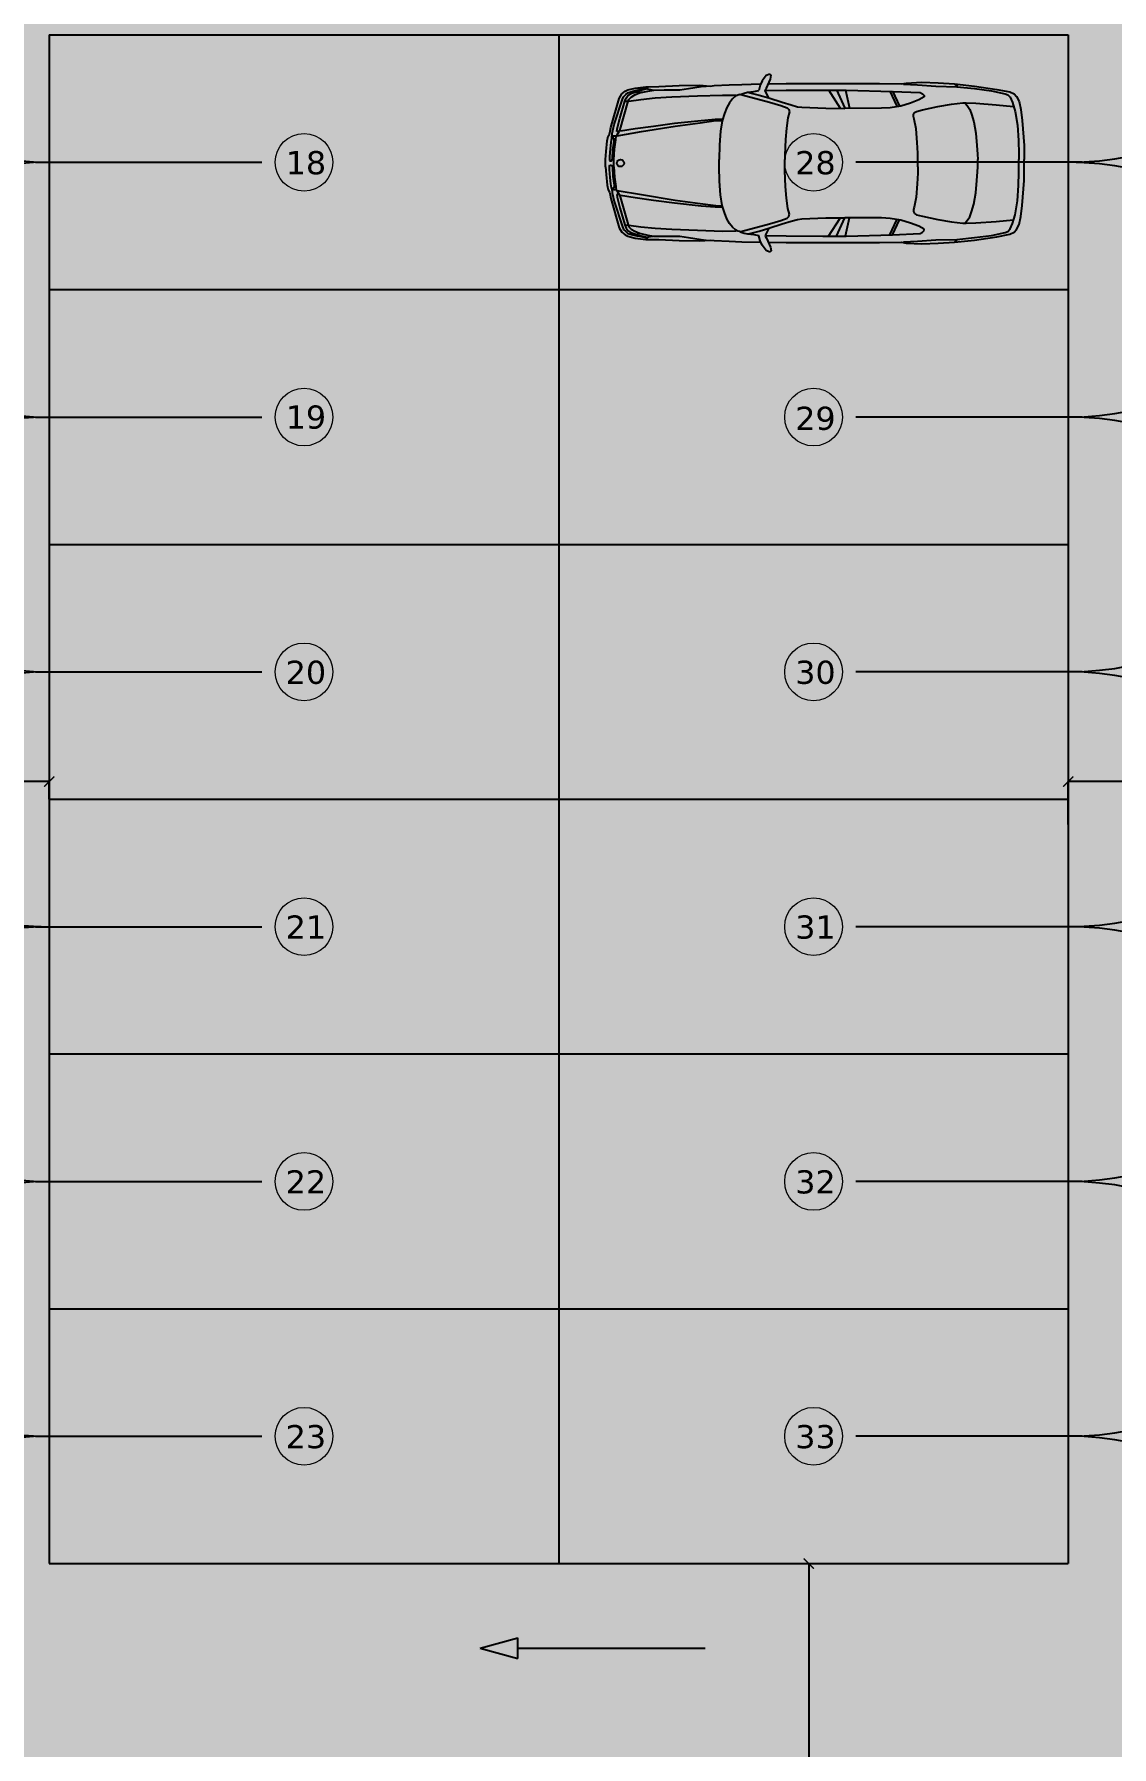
# Model space of a CAD drawing. Header units: inches. Extents: x -309 to 190, y -1585 to -1350.
# Drawn here: x -257.68 to -247.11, y -1414.51 to -1397.71 of the extents above; entities that cross this region are included whole.
import ezdxf
from ezdxf.lldxf.tags import DXFTag

# ---------------------------------------------------------------- set-up
doc = ezdxf.new("R2010")
doc.units = ezdxf.units.IN
doc.header["$MEASUREMENT"] = 0
doc.header["$PDMODE"] = 3
doc.layers.get('0').update_dxf_attribs({"color": 9, "linetype": 'CONTINUOUS'})
doc.layers.get('DEFPOINTS').update_dxf_attribs({"color": 9, "linetype": 'CONTINUOUS'})
for name, color, linetype in [('02', 9, 'CONTINUOUS'), ('CO-SEÑALIZACION', 9, 'CONTINUOUS'), ('HACHS', 9, 'CONTINUOUS'), ('PROY', 9, 'HIDDEN2')]:
    doc.layers.add(name, color=color, linetype=linetype)
doc.layers.add('color +', color=9, linetype='CONTINUOUS', lineweight=18)
doc.layers.add('cotas', color=9, linetype='CONTINUOUS', lineweight=15)
doc.styles.add('COTAS', font='arial.ttf')
doc.styles.add('Helvetica (bold)', font='arial.ttf')
tags = doc.linetypes.add('HIDDEN2', pattern=[0.1875, 0.125, -0.0625]).pattern_tags.tags
tags[6:7] = [DXFTag(74, 4), DXFTag(75, 0), DXFTag(340, '0'), DXFTag(46, 1.0), DXFTag(50, 0.0), DXFTag(44, 0.0), DXFTag(45, 0.0)]
tags[4:5] = [DXFTag(74, 4), DXFTag(75, 0), DXFTag(340, '0'), DXFTag(46, 1.0), DXFTag(50, 0.0), DXFTag(44, 0.0), DXFTag(45, 0.0)]
doc.dimstyles.new('ploteo 100', dxfattribs={"dimscale": 0, "dimtxt": 0.22, "dimasz": 0.1, "dimexe": 0, "dimexo": 0, "dimgap": 0.05, "dimtad": 1, "dimzin": 0, "dimdsep": 46, "dimtxsty": 'COTAS', "dimblk1": 'ARCHTICK', "dimblk2": 'ARCHTICK', "dimsah": 1, "dimcen": 0.7, "dimclrd": 256, "dimclre": 256, "dimclrt": 256, "dimaunit": 1, "dimadec": 3, "dimazin": 0, "dimtfac": 1, "dimtmove": 2, "dimatfit": 3, "dimldrblk": 'ARCHTICK', "dimfxl": 1, "dimtolj": 1, "dimtzin": 0, "dimarcsym": 0})

# ---------------------------------------------------------------- blocks, each defined once
blk = doc.blocks.new('Auto20_Pl')
at = {"color": 0, "linetype": 'ByBlock'}
for p, q in [((-1.748, 0.925), (-1.731, 0.938)), ((-1.739, 0.886), (-1.748, 0.925)), ((-1.731, 0.938), (-1.694, 0.923)), ((-1.694, 0.923), (-1.652, 0.867)), ((-4.305, 0.729), (-4.331, 0.701)), ((-4.259, 0.749), (-4.305, 0.729)), ((-4.125, 0.776), (-4.259, 0.749)), ((-4.211, 0.731), (-4.238, 0.72)), ((-4.066, 0.762), (-4.211, 0.731)), ((-3.89, 0.812), (-4.125, 0.776)), ((-3.888, 0.786), (-4.066, 0.762)), ((-3.677, 0.834), (-3.89, 0.812)), ((-3.701, 0.805), (-3.888, 0.786)), ((-3.677, 0.832), (-3.71, 0.807)), ((-3.482, 0.81), (-3.701, 0.805)), ((-3.504, 0.845), (-3.677, 0.834)), ((-3.334, 0.853), (-3.504, 0.845)), ((-3.288, 0.823), (-3.482, 0.81)), ((-3.341, 0.73), (-3.358, 0.712)), ((-3.315, 0.743), (-3.341, 0.73)), ((-3.167, 0.844), (-3.334, 0.853)), ((-3.023, 0.755), (-3.315, 0.743)), ((-3.14, 0.831), (-3.288, 0.823)), ((-3.121, 0.834), (-3.167, 0.844)), ((-2.888, 0.838), (-3.121, 0.834)), ((-3.026, 0.756), (-3.098, 0.599)), ((-2.997, 0.756), (-3.069, 0.599)), ((-2.535, 0.77), (-3.023, 0.755)), ((-2.535, 0.839), (-2.888, 0.838)), ((-2.531, 0.767), (-2.573, 0.579)), ((-2.198, 0.839), (-2.535, 0.839)), ((-2.292, 0.77), (-2.535, 0.77)), ((-2.435, 0.771), (-2.522, 0.579)), ((-2.352, 0.771), (-2.474, 0.581)), ((-1.904, 0.768), (-2.292, 0.77)), ((-1.906, 0.839), (-2.198, 0.839)), ((-1.724, 0.835), (-1.906, 0.839)), ((-1.69, 0.764), (-1.904, 0.768)), ((-1.699, 0.79), (-1.739, 0.886)), ((-1.426, 0.723), (-1.729, 0.642)), ((-1.721, 0.688), (-1.684, 0.762)), ((-1.686, 0.775), (-1.699, 0.79)), ((-1.684, 0.762), (-1.686, 0.775)), ((-1.652, 0.867), (-1.63, 0.82)), ((-1.439, 0.83), (-1.635, 0.835)), ((-1.63, 0.82), (-1.617, 0.766)), ((-1.508, 0.746), (-1.621, 0.718)), ((-1.563, 0.754), (-1.618, 0.763)), ((-1.498, 0.746), (-1.563, 0.754)), ((-1.462, 0.739), (-1.498, 0.746)), ((-1.429, 0.727), (-1.462, 0.739)), ((-1.305, 0.823), (-1.439, 0.83)), ((-1.418, 0.723), (-1.429, 0.727)), ((-1.418, 0.723), (-1.395, 0.717)), ((-1.147, 0.817), (-1.305, 0.823)), ((-1.104, 0.811), (-1.147, 0.817)), ((-0.991, 0.821), (-1.104, 0.811)), ((-1.01, 0.806), (-1.063, 0.813)), ((-0.876, 0.785), (-1.01, 0.806)), ((-0.776, 0.817), (-0.991, 0.821)), ((-0.784, 0.772), (-0.876, 0.785)), ((-0.619, 0.771), (-0.784, 0.772)), ((-0.563, 0.807), (-0.776, 0.817)), ((-0.509, 0.769), (-0.619, 0.771)), ((-0.427, 0.805), (-0.563, 0.807)), ((-0.448, 0.759), (-0.509, 0.769)), ((-0.474, 0.774), (-0.503, 0.769)), ((-0.444, 0.781), (-0.474, 0.774)), ((-0.358, 0.74), (-0.448, 0.759)), ((-0.447, 0.805), (-0.442, 0.79)), ((-0.442, 0.79), (-0.444, 0.781)), ((-0.442, 0.793), (-0.347, 0.772)), ((-0.442, 0.783), (-0.385, 0.77)), ((-0.313, 0.79), (-0.427, 0.805)), ((-0.416, 0.777), (-0.413, 0.786)), ((-0.278, 0.736), (-0.385, 0.77)), ((-0.383, 0.771), (-0.38, 0.779)), ((-0.312, 0.719), (-0.358, 0.74)), ((-0.357, 0.762), (-0.354, 0.77)), ((-0.289, 0.758), (-0.347, 0.772)), ((-0.342, 0.733), (-0.339, 0.754)), ((-0.238, 0.772), (-0.313, 0.79)), ((-0.238, 0.742), (-0.289, 0.758)), ((-0.241, 0.715), (-0.278, 0.736)), ((-0.209, 0.758), (-0.238, 0.772)), ((-0.214, 0.723), (-0.238, 0.742)), ((-0.192, 0.699), (-0.214, 0.723)), ((-0.172, 0.73), (-0.209, 0.758)), ((-0.146, 0.682), (-0.172, 0.73)), ((-4.377, 0.564), (-4.392, 0.447)), ((-4.359, 0.649), (-4.377, 0.564)), ((-4.331, 0.701), (-4.359, 0.649)), ((-4.316, 0.546), (-4.34, 0.399)), ((-4.29, 0.638), (-4.316, 0.546)), ((-4.118, 0.615), (-4.298, 0.597)), ((-4.264, 0.694), (-4.29, 0.638)), ((-4.238, 0.72), (-4.264, 0.694)), ((-3.901, 0.631), (-4.118, 0.615)), ((-3.801, 0.634), (-3.901, 0.631)), ((-3.838, 0.566), (-3.858, 0.514)), ((-3.811, 0.607), (-3.838, 0.566)), ((-3.79, 0.631), (-3.811, 0.607)), ((-3.764, 0.634), (-3.801, 0.634)), ((-3.645, 0.62), (-3.764, 0.634)), ((-3.501, 0.596), (-3.645, 0.62)), ((-3.342, 0.56), (-3.501, 0.596)), ((-3.358, 0.712), (-3.359, 0.698)), ((-3.359, 0.698), (-3.302, 0.666)), ((-3.277, 0.546), (-3.342, 0.56)), ((-3.302, 0.666), (-3.213, 0.632)), ((-3.256, 0.533), (-3.277, 0.546)), ((-3.213, 0.632), (-3.111, 0.601)), ((-3.111, 0.601), (-3.001, 0.583)), ((-3.001, 0.583), (-2.91, 0.577)), ((-2.91, 0.577), (-2.524, 0.577)), ((-2.324, 0.579), (-2.524, 0.577)), ((-2.069, 0.589), (-2.324, 0.579)), ((-2.025, 0.595), (-2.069, 0.589)), ((-1.959, 0.613), (-2.025, 0.595)), ((-1.861, 0.642), (-1.959, 0.613)), ((-1.934, 0.564), (-1.938, 0.539)), ((-1.915, 0.582), (-1.934, 0.564)), ((-1.85, 0.607), (-1.915, 0.582)), ((-1.721, 0.688), (-1.861, 0.642)), ((-1.729, 0.642), (-1.85, 0.607)), ((-1.621, 0.718), (-1.721, 0.688)), ((-1.395, 0.717), (-1.371, 0.704)), ((-1.233, 0.717), (-1.378, 0.715)), ((-1.371, 0.704), (-1.341, 0.676)), ((-1.341, 0.676), (-1.307, 0.636)), ((-1.307, 0.636), (-1.28, 0.587)), ((-1.28, 0.587), (-1.254, 0.523)), ((-0.972, 0.708), (-1.233, 0.717)), ((-0.702, 0.698), (-0.972, 0.708)), ((-0.524, 0.687), (-0.702, 0.698)), ((-0.375, 0.672), (-0.524, 0.687)), ((-0.248, 0.654), (-0.375, 0.672)), ((-0.271, 0.696), (-0.312, 0.719)), ((-0.247, 0.672), (-0.271, 0.696)), ((-0.206, 0.651), (-0.248, 0.654)), ((-0.239, 0.652), (-0.247, 0.672)), ((-0.22, 0.685), (-0.241, 0.715)), ((-0.157, 0.355), (-0.239, 0.652)), ((-0.206, 0.652), (-0.22, 0.685)), ((-0.153, 0.472), (-0.206, 0.651)), ((-0.179, 0.673), (-0.192, 0.699)), ((-0.094, 0.405), (-0.179, 0.673)), ((-0.058, 0.374), (-0.146, 0.682)), ((-4.392, 0.447), (-4.411, 0.186)), ((-4.34, 0.399), (-4.353, 0.238)), ((-3.882, 0.434), (-3.901, 0.315)), ((-3.858, 0.514), (-3.882, 0.434)), ((-3.273, 0.36), (-3.253, 0.464)), ((-3.245, 0.512), (-3.256, 0.533)), ((-3.253, 0.464), (-3.245, 0.49)), ((-3.245, 0.49), (-3.245, 0.512)), ((-1.938, 0.539), (-1.923, 0.478)), ((-1.923, 0.478), (-1.908, 0.369)), ((-1.908, 0.369), (-1.896, 0.249)), ((-1.254, 0.523), (-1.231, 0.446)), ((-1.156, 0.461), (-1.231, 0.465)), ((-1.164, 0.448), (-1.231, 0.451)), ((-1.231, 0.446), (-1.213, 0.336)), ((-0.999, 0.425), (-1.164, 0.448)), ((-1.01, 0.451), (-1.156, 0.461)), ((-0.729, 0.421), (-1.01, 0.451)), ((-0.737, 0.391), (-0.999, 0.425)), ((-0.381, 0.333), (-0.737, 0.391)), ((-0.507, 0.391), (-0.729, 0.421)), ((-0.313, 0.363), (-0.507, 0.391)), ((-0.159, 0.34), (-0.313, 0.363)), ((-0.123, 0.361), (-0.153, 0.472)), ((-0.122, 0.333), (-0.123, 0.361)), ((-0.073, 0.314), (-0.094, 0.405)), ((-0.052, 0.336), (-0.058, 0.374)), ((-4.411, 0.186), (-4.411, 0.039)), ((-4.353, 0.238), (-4.355, 0.099)), ((-3.913, 0.185), (-3.92, 0.094)), ((-3.901, 0.315), (-3.913, 0.185)), ((-3.29, 0.107), (-3.286, 0.218)), ((-3.286, 0.218), (-3.273, 0.36)), ((-1.896, 0.249), (-1.889, 0.084)), ((-1.213, 0.336), (-1.202, 0.193)), ((-1.202, 0.193), (-1.198, 0.039)), ((-0.123, 0.289), (-0.381, 0.333)), ((-0.146, 0.333), (-0.157, 0.355)), ((-0.123, 0.298), (-0.146, 0.333)), ((-0.145, 0.332), (-0.122, 0.333)), ((-0.115, 0.288), (-0.123, 0.298)), ((-0.109, 0.246), (-0.115, 0.288)), ((-0.111, 0.283), (-0.072, 0.283)), ((-0.095, 0.149), (-0.109, 0.246)), ((-0.092, 0.233), (-0.088, 0.261)), ((-0.08, 0.141), (-0.092, 0.233)), ((-0.088, 0.261), (-0.081, 0.27)), ((-0.081, 0.27), (-0.069, 0.269)), ((-0.07, 0.271), (-0.073, 0.314)), ((-0.069, 0.269), (-0.064, 0.262)), ((-0.064, 0.262), (-0.058, 0.218)), ((-0.058, 0.218), (-0.049, 0.151)), ((-0.042, 0.307), (-0.052, 0.336)), ((-0.029, 0.284), (-0.042, 0.307)), ((-0.019, 0.234), (-0.029, 0.284)), ((-0.008, 0.122), (-0.019, 0.234)), ((-4.411, 0.039), (-4.411, -0.037)), ((-4.355, 0.099), (-4.355, 0.039)), ((-4.355, 0.039), (-4.355, -0.037)), ((-3.92, 0.094), (-3.923, 0.039)), ((-3.923, 0.039), (-3.923, -0.037)), ((-3.29, 0.039), (-3.29, 0.107)), ((-3.29, 0.039), (-3.29, -0.037)), ((-1.889, 0.084), (-1.889, 0.039)), ((-1.889, 0.039), (-1.889, -0.037)), ((-1.198, 0.039), (-1.198, -0.037)), ((-0.089, 0.039), (-0.095, 0.149)), ((-0.089, 0.039), (-0.089, -0.037)), ((-0.074, 0.044), (-0.08, 0.141)), ((-0.068, 0.029), (-0.074, 0.044)), ((-0.064, 0.024), (-0.068, 0.029)), ((-0.048, 0.024), (-0.064, 0.024)), ((-0.049, 0.151), (-0.045, 0.07)), ((-0.045, 0.029), (-0.048, 0.024)), ((-0.045, 0.07), (-0.045, 0.029)), ((-0.002, 0.039), (-0.008, 0.122)), ((-0.002, 0.039), (-0.002, -0.037)), ((-4.411, -0.185), (-4.411, -0.037)), ((-4.355, -0.098), (-4.355, -0.037)), ((-4.353, -0.237), (-4.355, -0.098)), ((-3.92, -0.092), (-3.923, -0.037)), ((-3.913, -0.183), (-3.92, -0.092)), ((-3.29, -0.037), (-3.29, -0.105)), ((-3.29, -0.105), (-3.286, -0.216)), ((-1.896, -0.248), (-1.889, -0.083)), ((-1.889, -0.083), (-1.889, -0.037)), ((-1.202, -0.191), (-1.198, -0.037)), ((-0.095, -0.147), (-0.109, -0.245)), ((-0.089, -0.037), (-0.095, -0.147)), ((-0.08, -0.139), (-0.092, -0.231)), ((-0.074, -0.043), (-0.08, -0.139)), ((-0.068, -0.028), (-0.074, -0.043)), ((-0.064, -0.023), (-0.068, -0.028)), ((-0.048, -0.023), (-0.064, -0.023)), ((-0.058, -0.217), (-0.049, -0.15)), ((-0.049, -0.15), (-0.045, -0.068)), ((-0.045, -0.028), (-0.048, -0.023)), ((-0.045, -0.068), (-0.045, -0.028)), ((-0.008, -0.121), (-0.019, -0.232)), ((-0.002, -0.037), (-0.008, -0.121)), ((-4.392, -0.446), (-4.411, -0.185)), ((-4.34, -0.398), (-4.353, -0.237)), ((-3.901, -0.314), (-3.913, -0.183)), ((-3.882, -0.433), (-3.901, -0.314)), ((-3.286, -0.216), (-3.273, -0.359)), ((-3.273, -0.359), (-3.253, -0.463)), ((-1.908, -0.368), (-1.896, -0.248)), ((-1.231, -0.445), (-1.213, -0.334)), ((-1.213, -0.334), (-1.202, -0.191)), ((-0.381, -0.332), (-0.737, -0.389)), ((-0.123, -0.287), (-0.381, -0.332)), ((-0.159, -0.338), (-0.313, -0.362)), ((-0.157, -0.354), (-0.239, -0.651)), ((-0.146, -0.332), (-0.157, -0.354)), ((-0.123, -0.36), (-0.153, -0.47)), ((-0.123, -0.297), (-0.146, -0.332)), ((-0.145, -0.331), (-0.122, -0.332)), ((-0.115, -0.287), (-0.123, -0.297)), ((-0.122, -0.332), (-0.123, -0.36)), ((-0.109, -0.245), (-0.115, -0.287)), ((-0.111, -0.282), (-0.072, -0.282)), ((-0.073, -0.312), (-0.094, -0.404)), ((-0.092, -0.231), (-0.088, -0.26)), ((-0.088, -0.26), (-0.081, -0.268)), ((-0.081, -0.268), (-0.069, -0.267)), ((-0.07, -0.269), (-0.073, -0.312)), ((-0.069, -0.267), (-0.064, -0.26)), ((-0.064, -0.26), (-0.058, -0.217)), ((-0.052, -0.335), (-0.058, -0.373)), ((-0.042, -0.305), (-0.052, -0.335)), ((-0.029, -0.282), (-0.042, -0.305)), ((-0.019, -0.232), (-0.029, -0.282)), ((-4.377, -0.563), (-4.392, -0.446)), ((-4.316, -0.544), (-4.34, -0.398)), ((-3.858, -0.513), (-3.882, -0.433)), ((-3.838, -0.564), (-3.858, -0.513)), ((-3.256, -0.531), (-3.277, -0.544)), ((-3.245, -0.511), (-3.256, -0.531)), ((-3.253, -0.463), (-3.245, -0.489)), ((-3.245, -0.489), (-3.245, -0.511)), ((-1.938, -0.538), (-1.923, -0.476)), ((-1.934, -0.562), (-1.938, -0.538)), ((-1.923, -0.476), (-1.908, -0.368)), ((-1.28, -0.586), (-1.254, -0.522)), ((-1.254, -0.522), (-1.231, -0.445)), ((-1.164, -0.447), (-1.231, -0.449)), ((-1.156, -0.46), (-1.231, -0.464)), ((-0.999, -0.424), (-1.164, -0.447)), ((-1.01, -0.449), (-1.156, -0.46)), ((-0.729, -0.419), (-1.01, -0.449)), ((-0.737, -0.389), (-0.999, -0.424)), ((-0.507, -0.389), (-0.729, -0.419)), ((-0.313, -0.362), (-0.507, -0.389)), ((-0.153, -0.47), (-0.206, -0.65)), ((-0.094, -0.404), (-0.179, -0.671)), ((-0.058, -0.373), (-0.146, -0.681)), ((-4.359, -0.648), (-4.377, -0.563)), ((-4.331, -0.7), (-4.359, -0.648)), ((-4.305, -0.727), (-4.331, -0.7)), ((-4.29, -0.637), (-4.316, -0.544)), ((-4.118, -0.614), (-4.298, -0.596)), ((-4.264, -0.692), (-4.29, -0.637)), ((-4.238, -0.718), (-4.264, -0.692)), ((-4.211, -0.729), (-4.238, -0.718)), ((-3.901, -0.629), (-4.118, -0.614)), ((-3.801, -0.633), (-3.901, -0.629)), ((-3.811, -0.605), (-3.838, -0.564)), ((-3.79, -0.629), (-3.811, -0.605)), ((-3.764, -0.633), (-3.801, -0.633)), ((-3.645, -0.618), (-3.764, -0.633)), ((-3.501, -0.594), (-3.645, -0.618)), ((-3.342, -0.559), (-3.501, -0.594)), ((-3.359, -0.696), (-3.302, -0.665)), ((-3.358, -0.711), (-3.359, -0.696)), ((-3.341, -0.729), (-3.358, -0.711)), ((-3.277, -0.544), (-3.342, -0.559)), ((-3.302, -0.665), (-3.213, -0.631)), ((-3.213, -0.631), (-3.111, -0.6)), ((-3.111, -0.6), (-3.001, -0.581)), ((-3.026, -0.755), (-3.098, -0.597)), ((-2.997, -0.755), (-3.069, -0.597)), ((-3.001, -0.581), (-2.91, -0.576)), ((-2.91, -0.576), (-2.524, -0.575)), ((-2.531, -0.766), (-2.573, -0.578)), ((-2.324, -0.577), (-2.524, -0.575)), ((-2.435, -0.769), (-2.522, -0.578)), ((-2.352, -0.769), (-2.474, -0.579)), ((-2.069, -0.588), (-2.324, -0.577)), ((-2.025, -0.593), (-2.069, -0.588)), ((-1.959, -0.611), (-2.025, -0.593)), ((-1.861, -0.641), (-1.959, -0.611)), ((-1.915, -0.581), (-1.934, -0.562)), ((-1.85, -0.605), (-1.915, -0.581)), ((-1.721, -0.687), (-1.861, -0.641)), ((-1.729, -0.641), (-1.85, -0.605)), ((-1.426, -0.722), (-1.729, -0.641)), ((-1.621, -0.716), (-1.721, -0.687)), ((-1.721, -0.687), (-1.684, -0.76)), ((-1.508, -0.744), (-1.621, -0.716)), ((-1.418, -0.722), (-1.395, -0.715)), ((-1.395, -0.715), (-1.371, -0.703)), ((-1.233, -0.715), (-1.378, -0.713)), ((-1.371, -0.703), (-1.341, -0.675)), ((-1.341, -0.675), (-1.307, -0.635)), ((-1.307, -0.635), (-1.28, -0.586)), ((-0.972, -0.707), (-1.233, -0.715)), ((-0.702, -0.696), (-0.972, -0.707)), ((-0.524, -0.686), (-0.702, -0.696)), ((-0.375, -0.67), (-0.524, -0.686)), ((-0.248, -0.653), (-0.375, -0.67)), ((-0.312, -0.717), (-0.358, -0.738)), ((-0.271, -0.694), (-0.312, -0.717)), ((-0.241, -0.713), (-0.278, -0.735)), ((-0.247, -0.67), (-0.271, -0.694)), ((-0.206, -0.65), (-0.248, -0.653)), ((-0.239, -0.651), (-0.247, -0.67)), ((-0.22, -0.684), (-0.241, -0.713)), ((-0.214, -0.721), (-0.238, -0.74)), ((-0.206, -0.651), (-0.22, -0.684)), ((-0.192, -0.697), (-0.214, -0.721)), ((-0.179, -0.671), (-0.192, -0.697)), ((-0.146, -0.681), (-0.172, -0.729)), ((-4.259, -0.748), (-4.305, -0.727)), ((-4.125, -0.775), (-4.259, -0.748)), ((-4.066, -0.76), (-4.211, -0.729)), ((-3.89, -0.811), (-4.125, -0.775)), ((-3.888, -0.785), (-4.066, -0.76)), ((-3.677, -0.833), (-3.89, -0.811)), ((-3.701, -0.803), (-3.888, -0.785)), ((-3.677, -0.831), (-3.71, -0.805)), ((-3.482, -0.809), (-3.701, -0.803)), ((-3.504, -0.844), (-3.677, -0.833)), ((-3.334, -0.851), (-3.504, -0.844)), ((-3.288, -0.822), (-3.482, -0.809)), ((-3.315, -0.741), (-3.341, -0.729)), ((-3.167, -0.842), (-3.334, -0.851)), ((-3.023, -0.753), (-3.315, -0.741)), ((-3.14, -0.829), (-3.288, -0.822)), ((-3.121, -0.833), (-3.167, -0.842)), ((-2.888, -0.837), (-3.121, -0.833)), ((-2.535, -0.768), (-3.023, -0.753)), ((-2.535, -0.838), (-2.888, -0.837)), ((-2.292, -0.768), (-2.535, -0.768)), ((-2.198, -0.838), (-2.535, -0.838)), ((-1.904, -0.766), (-2.292, -0.768)), ((-1.906, -0.838), (-2.198, -0.838)), ((-1.724, -0.834), (-1.906, -0.838)), ((-1.69, -0.763), (-1.904, -0.766)), ((-1.739, -0.884), (-1.748, -0.924)), ((-1.699, -0.789), (-1.739, -0.884)), ((-1.686, -0.774), (-1.699, -0.789)), ((-1.694, -0.922), (-1.652, -0.866)), ((-1.684, -0.76), (-1.686, -0.774)), ((-1.652, -0.866), (-1.63, -0.819)), ((-1.439, -0.828), (-1.635, -0.833)), ((-1.63, -0.819), (-1.617, -0.765)), ((-1.563, -0.753), (-1.618, -0.762)), ((-1.498, -0.745), (-1.563, -0.753)), ((-1.462, -0.737), (-1.498, -0.745)), ((-1.429, -0.725), (-1.462, -0.737)), ((-1.305, -0.822), (-1.439, -0.828)), ((-1.418, -0.722), (-1.429, -0.725)), ((-1.147, -0.816), (-1.305, -0.822)), ((-1.104, -0.809), (-1.147, -0.816)), ((-0.991, -0.82), (-1.104, -0.809)), ((-1.01, -0.805), (-1.063, -0.811)), ((-0.876, -0.784), (-1.01, -0.805)), ((-0.776, -0.816), (-0.991, -0.82)), ((-0.784, -0.771), (-0.876, -0.784)), ((-0.619, -0.769), (-0.784, -0.771)), ((-0.563, -0.806), (-0.776, -0.816)), ((-0.509, -0.767), (-0.619, -0.769)), ((-0.427, -0.804), (-0.563, -0.806)), ((-0.448, -0.758), (-0.509, -0.767)), ((-0.474, -0.773), (-0.503, -0.768)), ((-0.444, -0.78), (-0.474, -0.773)), ((-0.358, -0.738), (-0.448, -0.758)), ((-0.447, -0.804), (-0.442, -0.788)), ((-0.442, -0.788), (-0.444, -0.78)), ((-0.442, -0.781), (-0.385, -0.768)), ((-0.442, -0.791), (-0.347, -0.77)), ((-0.313, -0.789), (-0.427, -0.804)), ((-0.416, -0.776), (-0.413, -0.784)), ((-0.278, -0.735), (-0.385, -0.768)), ((-0.383, -0.769), (-0.38, -0.778)), ((-0.357, -0.76), (-0.354, -0.769)), ((-0.289, -0.757), (-0.347, -0.77)), ((-0.342, -0.732), (-0.339, -0.753)), ((-0.238, -0.77), (-0.313, -0.789)), ((-0.238, -0.74), (-0.289, -0.757)), ((-0.209, -0.757), (-0.238, -0.77)), ((-0.172, -0.729), (-0.209, -0.757)), ((-1.748, -0.924), (-1.731, -0.937)), ((-1.731, -0.937), (-1.694, -0.922))]:
    blk.add_line(p, q, dxfattribs=at)
blk.add_circle((-0.159, 0.001), 0.0375, dxfattribs=at)
blk = doc.blocks.new('_ARCHTICK')
at = {"color": 0, "linetype": 'ByBlock', "const_width": 0.15}
blk.add_lwpolyline([(-0.5, -0.5), (0.5, 0.5)], dxfattribs=at)
blk = doc.blocks.new('*D140')
at = {"layer": 'cotas', "lineweight": -2, "transparency": 16777216}
for p, q in [((-252.532, -1412.714), (-250.079, -1412.714)), ((-250.079, -1412.714), (-250.079, -1419.208)), ((-252.532, -1419.208), (-250.079, -1419.208))]:
    blk.add_line(p, q, dxfattribs=at)
at = {"layer": 'DEFPOINTS', "color": 0, "transparency": 16777216}
for p in [(-252.532, -1412.714), (-252.532, -1419.208), (-250.079, -1419.208)]:
    blk.add_point(p, dxfattribs=at)
at = {"layer": 'cotas', "lineweight": -2, "transparency": 16777216, "xscale": 0.1, "yscale": 0.1, "zscale": 0.1}
for p, rotation in [((-250.079, -1412.714), 90), ((-250.079, -1419.208), 270)]:
    blk.add_blockref('_ARCHTICK', p, dxfattribs=dict(at, rotation=rotation))
at = {"layer": 'cotas', "transparency": 16777216, "insert": (-250.241, -1415.961), "char_height": 0.22, "attachment_point": 5, "rotation": 90, "style": 'COTAS'}
blk.add_mtext('\\A1;6.49', dxfattribs=at)
blk = doc.blocks.new('*D142')
at = {"layer": 'cotas', "lineweight": -2, "transparency": 16777216}
for p, q in [((-247.532, -1405.462), (-247.532, -1405.041)), ((-241.532, -1405.041), (-247.532, -1405.041)), ((-241.532, -1405.462), (-241.532, -1405.041))]:
    blk.add_line(p, q, dxfattribs=at)
at = {"layer": 'DEFPOINTS', "color": 0, "transparency": 16777216}
for p in [(-247.532, -1405.041), (-247.532, -1405.462), (-241.532, -1405.462)]:
    blk.add_point(p, dxfattribs=at)
at = {"layer": 'cotas', "lineweight": -2, "transparency": 16777216, "xscale": 0.1, "yscale": 0.1, "zscale": 0.1, "rotation": 180}
blk.add_blockref('_ARCHTICK', (-247.532, -1405.041), dxfattribs=at)
at = {"layer": 'cotas', "lineweight": -2, "transparency": 16777216, "xscale": 0.1, "yscale": 0.1, "zscale": 0.1}
blk.add_blockref('_ARCHTICK', (-241.532, -1405.041), dxfattribs=at)
at = {"layer": 'cotas', "transparency": 16777216, "insert": (-244.532, -1404.879), "char_height": 0.22, "attachment_point": 5, "style": 'COTAS'}
blk.add_mtext('\\A1;6.00', dxfattribs=at)
blk = doc.blocks.new('*D143')
at = {"layer": 'cotas', "lineweight": -2, "transparency": 16777216}
for p, q in [((-263.532, -1405.214), (-263.532, -1405.041)), ((-257.532, -1405.041), (-263.532, -1405.041)), ((-257.532, -1405.214), (-257.532, -1405.041))]:
    blk.add_line(p, q, dxfattribs=at)
at = {"layer": 'DEFPOINTS', "color": 0, "transparency": 16777216}
for p in [(-263.532, -1405.041), (-263.532, -1405.214), (-257.532, -1405.214)]:
    blk.add_point(p, dxfattribs=at)
at = {"layer": 'cotas', "lineweight": -2, "transparency": 16777216, "xscale": 0.1, "yscale": 0.1, "zscale": 0.1, "rotation": 180}
blk.add_blockref('_ARCHTICK', (-263.532, -1405.041), dxfattribs=at)
at = {"layer": 'cotas', "lineweight": -2, "transparency": 16777216, "xscale": 0.1, "yscale": 0.1, "zscale": 0.1}
blk.add_blockref('_ARCHTICK', (-257.532, -1405.041), dxfattribs=at)
at = {"layer": 'cotas', "transparency": 16777216, "insert": (-260.532, -1404.879), "char_height": 0.22, "attachment_point": 5, "style": 'COTAS'}
blk.add_mtext('\\A1;6.00', dxfattribs=at)

msp = doc.modelspace()

# ---------------------------------------------------------------- hatches: boundary and pattern name
at = {"layer": 'HACHS'}
h = msp.add_hatch(dxfattribs=at)
h.set_pattern_fill('AR-HBONE', color=256, scale=0.03, angle=-1e-14)
edge = h.paths.add_edge_path()
edge.add_line((-257.532, -1375.798), (-262.532, -1375.798))
edge.add_line((-262.532, -1375.798), (-262.532, -1379.388))
edge.add_line((-262.532, -1379.388), (-264.492, -1379.388))
edge.add_line((-264.492, -1379.388), (-264.492, -1375.571))
edge.add_line((-264.492, -1375.571), (-268.533, -1379.612))
edge.add_line((-268.533, -1379.612), (-268.533, -1380.214))
edge.add_line((-268.533, -1380.214), (-263.532, -1380.214))
edge.add_line((-263.532, -1380.214), (-263.532, -1395.214))
edge.add_line((-263.532, -1395.214), (-268.532, -1395.214))
edge.add_line((-268.532, -1395.214), (-268.532, -1397.714))
edge.add_line((-268.532, -1397.714), (-263.532, -1397.714))
edge.add_line((-263.532, -1397.714), (-263.532, -1415.214))
edge.add_line((-263.532, -1415.214), (-268.403, -1415.214))
edge.add_line((-268.403, -1415.214), (-264.409, -1419.208))
edge.add_line((-264.409, -1419.208), (-236.532, -1419.208))
edge.add_line((-236.532, -1419.208), (-236.532, -1417.962))
edge.add_line((-236.532, -1417.962), (-241.532, -1417.962))
edge.add_line((-241.532, -1417.962), (-241.532, -1400.462))
edge.add_line((-241.532, -1400.462), (-236.532, -1400.462))
edge.add_line((-236.532, -1400.462), (-236.532, -1395.314))
edge.add_line((-236.532, -1395.314), (-241.532, -1395.314))
edge.add_line((-241.532, -1395.314), (-241.532, -1375.798))
edge.add_line((-241.532, -1375.798), (-246.532, -1375.798))
edge.add_line((-246.532, -1375.798), (-246.532, -1378.418))
edge.add_arc((-246.932, -1378.418), 0.4, -90, 0, ccw=False)
edge.add_line((-246.932, -1378.818), (-257.132, -1378.818))
edge.add_arc((-257.132, -1378.418), 0.4, 180, 270, ccw=False)
edge.add_line((-257.532, -1378.418), (-257.532, -1376.057))
edge.add_line((-257.532, -1376.057), (-257.532, -1375.798))
h.paths.add_polyline_path([(-247.532, -1385.314), (-257.532, -1385.314), (-257.532, -1395.314), (-247.532, -1395.314)], flags=16)
h.paths.add_polyline_path([(-257.532, -1397.714), (-247.532, -1397.714), (-247.532, -1412.714), (-257.532, -1412.714)], flags=16)
h.paths.add_polyline_path([(-238.332, -1395.639), (-238.332, -1397.489), (-237.932, -1397.489), (-237.932, -1395.639)], flags=0)
h.paths.add_polyline_path([(-237.532, -1395.639), (-237.532, -1397.489), (-237.132, -1397.489), (-237.132, -1395.639)], flags=16)
h.paths.add_polyline_path([(-238.332, -1395.639), (-238.332, -1397.489), (-237.932, -1397.489), (-237.932, -1395.639)], flags=16)
h.paths.add_polyline_path([(-237.532, -1395.639), (-237.532, -1397.489), (-237.132, -1397.489), (-237.132, -1395.639)], flags=0)
h.paths.add_polyline_path([(-239.532, -1395.639), (-239.532, -1397.489), (-239.932, -1397.489), (-239.932, -1395.639)], flags=0)
h.paths.add_polyline_path([(-240.332, -1395.639), (-240.332, -1397.489), (-240.732, -1397.489), (-240.732, -1395.639)], flags=16)
h.paths.add_polyline_path([(-241.132, -1395.639), (-241.132, -1397.489), (-241.532, -1397.489), (-241.532, -1395.639)], flags=16)
h.paths.add_polyline_path([(-241.932, -1395.639), (-241.932, -1397.489), (-242.332, -1397.489), (-242.332, -1395.639)], flags=0)
h.paths.add_polyline_path([(-238.732, -1395.639), (-238.732, -1397.489), (-239.132, -1397.489), (-239.132, -1395.639)], flags=16)
h.paths.add_polyline_path([(-239.532, -1395.639), (-239.532, -1397.489), (-239.932, -1397.489), (-239.932, -1395.639)], flags=16)
h.paths.add_polyline_path([(-240.332, -1395.639), (-240.332, -1397.489), (-240.732, -1397.489), (-240.732, -1395.639)], flags=0)
h.paths.add_polyline_path([(-241.932, -1395.639), (-241.932, -1397.489), (-242.332, -1397.489), (-242.332, -1395.639)], flags=16)
h.paths.add_polyline_path([(-238.732, -1395.639), (-238.732, -1397.489), (-239.132, -1397.489), (-239.132, -1395.639)], flags=0)
h.paths.add_polyline_path([(-243.132, -1395.639), (-243.132, -1397.489), (-242.732, -1397.489), (-242.732, -1395.639)], flags=16)
h.paths.add_polyline_path([(-243.932, -1395.639), (-243.932, -1397.489), (-243.532, -1397.489), (-243.532, -1395.639)], flags=0)
h.paths.add_polyline_path([(-243.132, -1395.639), (-243.132, -1397.489), (-242.732, -1397.489), (-242.732, -1395.639)], flags=0)
h.paths.add_polyline_path([(-243.932, -1395.639), (-243.932, -1397.489), (-243.532, -1397.489), (-243.532, -1395.639)], flags=16)
h.paths.add_polyline_path([(-244.732, -1395.639), (-244.732, -1397.489), (-244.332, -1397.489), (-244.332, -1395.639)], flags=16)
h.paths.add_polyline_path([(-258.332, -1395.639), (-258.332, -1397.489), (-257.932, -1397.489), (-257.932, -1395.639)], flags=16)
h.paths.add_polyline_path([(-259.932, -1395.639), (-259.932, -1397.489), (-259.532, -1397.489), (-259.532, -1395.639)], flags=16)
h.paths.add_polyline_path([(-259.132, -1395.639), (-259.132, -1397.489), (-258.732, -1397.489), (-258.732, -1395.639)], flags=0)
h.paths.add_polyline_path([(-258.332, -1395.639), (-258.332, -1397.489), (-257.932, -1397.489), (-257.932, -1395.639)], flags=0)
h.paths.add_polyline_path([(-259.932, -1395.639), (-259.932, -1397.489), (-259.532, -1397.489), (-259.532, -1395.639)], flags=0)
h.paths.add_polyline_path([(-259.132, -1395.639), (-259.132, -1397.489), (-258.732, -1397.489), (-258.732, -1395.639)], flags=16)
h.paths.add_polyline_path([(-246.332, -1395.639), (-246.332, -1397.489), (-245.932, -1397.489), (-245.932, -1395.639)], flags=0)
h.paths.add_polyline_path([(-245.532, -1395.639), (-245.532, -1397.489), (-245.132, -1397.489), (-245.132, -1395.639)], flags=16)
h.paths.add_polyline_path([(-247.132, -1395.639), (-247.132, -1397.489), (-246.732, -1397.489), (-246.732, -1395.639)], flags=16)
h.paths.add_polyline_path([(-246.332, -1395.639), (-246.332, -1397.489), (-245.932, -1397.489), (-245.932, -1395.639)], flags=16)
h.paths.add_polyline_path([(-245.532, -1395.639), (-245.532, -1397.489), (-245.132, -1397.489), (-245.132, -1395.639)], flags=0)
h.paths.add_polyline_path([(-247.132, -1395.639), (-247.132, -1397.489), (-246.732, -1397.489), (-246.732, -1395.639)], flags=0)
h.paths.add_polyline_path([(-256.332, -1395.639), (-256.332, -1397.489), (-256.732, -1397.489), (-256.732, -1395.639)], flags=0)
h.paths.add_polyline_path([(-257.132, -1395.639), (-257.132, -1397.489), (-257.532, -1397.489), (-257.532, -1395.639)], flags=16)
h.paths.add_polyline_path([(-253.132, -1395.639), (-253.132, -1397.489), (-253.532, -1397.489), (-253.532, -1395.639)], flags=0)
h.paths.add_polyline_path([(-253.932, -1395.639), (-253.932, -1397.489), (-254.332, -1397.489), (-254.332, -1395.639)], flags=0)
h.paths.add_polyline_path([(-254.732, -1395.639), (-254.732, -1397.489), (-255.132, -1397.489), (-255.132, -1395.639)], flags=0)
h.paths.add_polyline_path([(-255.532, -1395.639), (-255.532, -1397.489), (-255.932, -1397.489), (-255.932, -1395.639)], flags=16)
h.paths.add_polyline_path([(-252.332, -1395.639), (-252.332, -1397.489), (-252.732, -1397.489), (-252.732, -1395.639)], flags=0)
h.paths.add_polyline_path([(-247.532, -1395.639), (-247.532, -1397.489), (-247.932, -1397.489), (-247.932, -1395.639)], flags=16)
h.paths.add_polyline_path([(-249.132, -1395.639), (-249.132, -1397.489), (-249.532, -1397.489), (-249.532, -1395.639)], flags=16)
h.paths.add_polyline_path([(-249.932, -1395.639), (-249.932, -1397.489), (-250.332, -1397.489), (-250.332, -1395.639)], flags=0)
h.paths.add_polyline_path([(-250.732, -1395.639), (-250.732, -1397.489), (-251.132, -1397.489), (-251.132, -1395.639)], flags=0)
h.paths.add_polyline_path([(-251.532, -1395.639), (-251.532, -1397.489), (-251.932, -1397.489), (-251.932, -1395.639)], flags=16)
h.paths.add_polyline_path([(-248.332, -1395.639), (-248.332, -1397.489), (-248.732, -1397.489), (-248.732, -1395.639)], flags=0)
h.paths.add_polyline_path([(-256.332, -1395.639), (-256.332, -1397.489), (-256.732, -1397.489), (-256.732, -1395.639)], flags=16)
h.paths.add_polyline_path([(-257.132, -1395.639), (-257.132, -1397.489), (-257.532, -1397.489), (-257.532, -1395.639)], flags=0)
h.paths.add_polyline_path([(-253.132, -1395.639), (-253.132, -1397.489), (-253.532, -1397.489), (-253.532, -1395.639)], flags=16)
h.paths.add_polyline_path([(-253.932, -1395.639), (-253.932, -1397.489), (-254.332, -1397.489), (-254.332, -1395.639)], flags=16)
h.paths.add_polyline_path([(-254.732, -1395.639), (-254.732, -1397.489), (-255.132, -1397.489), (-255.132, -1395.639)], flags=16)
h.paths.add_polyline_path([(-255.532, -1395.639), (-255.532, -1397.489), (-255.932, -1397.489), (-255.932, -1395.639)], flags=0)
h.paths.add_polyline_path([(-252.332, -1395.639), (-252.332, -1397.489), (-252.732, -1397.489), (-252.732, -1395.639)], flags=16)
h.paths.add_polyline_path([(-247.532, -1395.639), (-247.532, -1397.489), (-247.932, -1397.489), (-247.932, -1395.639)], flags=0)
h.paths.add_polyline_path([(-249.132, -1395.639), (-249.132, -1397.489), (-249.532, -1397.489), (-249.532, -1395.639)], flags=0)
h.paths.add_polyline_path([(-249.932, -1395.639), (-249.932, -1397.489), (-250.332, -1397.489), (-250.332, -1395.639)], flags=16)
h.paths.add_polyline_path([(-250.732, -1395.639), (-250.732, -1397.489), (-251.132, -1397.489), (-251.132, -1395.639)], flags=16)
h.paths.add_polyline_path([(-251.532, -1395.639), (-251.532, -1397.489), (-251.932, -1397.489), (-251.932, -1395.639)], flags=0)
h.paths.add_polyline_path([(-248.332, -1395.639), (-248.332, -1397.489), (-248.732, -1397.489), (-248.732, -1395.639)], flags=16)
h.paths.add_polyline_path([(-260.732, -1395.639), (-260.732, -1397.489), (-260.332, -1397.489), (-260.332, -1395.639)], flags=16)
h.paths.add_polyline_path([(-261.532, -1395.639), (-261.532, -1397.489), (-261.132, -1397.489), (-261.132, -1395.639)], flags=16)
h.paths.add_polyline_path([(-262.332, -1395.639), (-262.332, -1397.489), (-261.932, -1397.489), (-261.932, -1395.639)], flags=16)
h.paths.add_polyline_path([(-263.132, -1395.639), (-263.132, -1397.489), (-262.732, -1397.489), (-262.732, -1395.639)], flags=16)
h.paths.add_polyline_path([(-261.532, -1395.639), (-261.532, -1397.489), (-261.132, -1397.489), (-261.132, -1395.639)], flags=0)
h.paths.add_polyline_path([(-262.332, -1395.639), (-262.332, -1397.489), (-261.932, -1397.489), (-261.932, -1395.639)], flags=0)
h.paths.add_polyline_path([(-263.132, -1395.639), (-263.132, -1397.489), (-262.732, -1397.489), (-262.732, -1395.639)], flags=0)
h.paths.add_polyline_path([(-243.743, -1376.318), (-243.743, -1378.168), (-243.343, -1378.168), (-243.343, -1376.318)], flags=0)
h.paths.add_polyline_path([(-242.943, -1376.318), (-242.943, -1378.168), (-242.543, -1378.168), (-242.543, -1376.318)], flags=16)
h.paths.add_polyline_path([(-242.143, -1376.318), (-242.143, -1378.168), (-241.743, -1378.168), (-241.743, -1376.318)], flags=0)
h.paths.add_polyline_path([(-243.743, -1376.318), (-243.743, -1378.168), (-243.343, -1378.168), (-243.343, -1376.318)], flags=16)
h.paths.add_polyline_path([(-242.943, -1376.318), (-242.943, -1378.168), (-242.543, -1378.168), (-242.543, -1376.318)], flags=0)
h.paths.add_polyline_path([(-242.143, -1376.318), (-242.143, -1378.168), (-241.743, -1378.168), (-241.743, -1376.318)], flags=16)
h.paths.add_polyline_path([(-244.143, -1376.318), (-244.143, -1378.168), (-244.543, -1378.168), (-244.543, -1376.318)], flags=16)
h.paths.add_polyline_path([(-246.143, -1376.318), (-246.143, -1378.168), (-245.743, -1378.168), (-245.743, -1376.318)], flags=16)
h.paths.add_polyline_path([(-244.943, -1376.318), (-244.943, -1378.168), (-245.343, -1378.168), (-245.343, -1376.318)], flags=16)
h.paths.add_polyline_path([(-244.943, -1376.318), (-244.943, -1378.168), (-245.343, -1378.168), (-245.343, -1376.318)], flags=0)
h = msp.add_hatch(dxfattribs=at)
h.set_pattern_fill('AR-HBONE', color=256, scale=0.03, angle=-1e-14)
h.paths.add_polyline_path([(-236.532, -1383.114), (-241.532, -1383.114), (-241.532, -1395.314), (-236.532, -1395.314)])
h.paths.add_polyline_path([(-236.532, -1400.462), (-241.532, -1400.462), (-241.532, -1417.962), (-236.532, -1417.962)])
h.paths.add_polyline_path([(-257.532, -1397.714), (-247.532, -1397.714), (-247.532, -1412.714), (-257.532, -1412.714)])
h.paths.add_polyline_path([(-247.532, -1385.314), (-257.532, -1385.314), (-257.532, -1395.314), (-247.532, -1395.314)])
h.paths.add_polyline_path([(-268.532, -1395.214), (-263.532, -1395.214), (-263.532, -1380.214), (-268.532, -1380.214)])
h.paths.add_polyline_path([(-263.532, -1415.214), (-268.532, -1415.214), (-268.532, -1397.714), (-263.532, -1397.714)])

# ---------------------------------------------------------------- linework, layer by layer
for p, q in [((-257.532, -1397.714), (-257.532, -1400.214)), ((-257.532, -1397.714), (-252.532, -1397.714)), ((-257.532, -1397.714), (-257.532, -1400.214)), ((-257.532, -1397.714), (-252.532, -1397.714)), ((-252.532, -1397.714), (-252.532, -1400.214)), ((-252.532, -1397.714), (-247.532, -1397.714)), ((-252.532, -1397.714), (-252.532, -1400.214)), ((-252.532, -1397.714), (-247.532, -1397.714)), ((-247.532, -1397.714), (-247.532, -1400.214)), ((-247.532, -1397.714), (-247.532, -1400.214)), ((-257.532, -1400.214), (-257.532, -1412.714)), ((-257.532, -1400.214), (-252.532, -1400.214)), ((-257.532, -1400.214), (-257.532, -1412.714)), ((-257.532, -1400.214), (-252.532, -1400.214)), ((-252.532, -1400.214), (-252.532, -1412.714)), ((-252.532, -1400.214), (-247.532, -1400.214)), ((-252.532, -1400.214), (-252.532, -1412.714)), ((-252.532, -1400.214), (-247.532, -1400.214)), ((-247.532, -1400.214), (-247.532, -1412.714)), ((-247.532, -1400.214), (-247.532, -1412.714)), ((-257.532, -1402.714), (-252.532, -1402.714)), ((-257.532, -1402.714), (-252.532, -1402.714)), ((-252.532, -1402.714), (-247.532, -1402.714)), ((-252.532, -1402.714), (-247.532, -1402.714)), ((-257.532, -1405.214), (-252.532, -1405.214)), ((-257.532, -1405.214), (-252.532, -1405.214)), ((-252.532, -1405.214), (-247.532, -1405.214)), ((-252.532, -1405.214), (-247.532, -1405.214)), ((-257.532, -1407.714), (-252.532, -1407.714)), ((-257.532, -1407.714), (-252.532, -1407.714)), ((-252.532, -1407.714), (-247.532, -1407.714)), ((-252.532, -1407.714), (-247.532, -1407.714)), ((-257.532, -1410.214), (-252.532, -1410.214)), ((-257.532, -1410.214), (-252.532, -1410.214)), ((-252.532, -1410.214), (-247.532, -1410.214)), ((-252.532, -1410.214), (-247.532, -1410.214)), ((-257.532, -1412.714), (-252.532, -1412.714)), ((-257.532, -1412.714), (-252.532, -1412.714)), ((-252.532, -1412.714), (-247.532, -1412.714)), ((-252.532, -1412.714), (-247.532, -1412.714))]:
    msp.add_line(p, q)
at = {"layer": '02'}
for p, q in [((-253.303, -1413.543), (-252.934, -1413.442)), ((-252.934, -1413.644), (-252.934, -1413.442)), ((-253.303, -1413.543), (-252.934, -1413.644))]:
    msp.add_line(p, q, dxfattribs=at)
msp.add_lwpolyline([(-252.934, -1413.543), (-251.094, -1413.543)], dxfattribs=at)
at = {"layer": 'color +', "lineweight": 0}
for centre in [(-255.032, -1398.965), (-250.032, -1398.965), (-255.032, -1401.465), (-250.032, -1401.465), (-255.032, -1403.965), (-250.032, -1403.965), (-255.032, -1406.465), (-250.032, -1406.465), (-255.032, -1408.965), (-250.032, -1408.965), (-255.032, -1411.465), (-250.032, -1411.465)]:
    msp.add_circle(centre, 0.283, dxfattribs=at)
at = {"layer": 'PROY', "linetype": 'HIDDEN2', "ltscale": 3}
for points in [[(-257.667, -1398.965), (-255.447, -1398.965)], [(-247.397, -1398.965), (-249.617, -1398.965)], [(-257.667, -1401.465), (-255.447, -1401.465)], [(-247.397, -1401.465), (-249.617, -1401.465)], [(-257.667, -1403.965), (-255.447, -1403.965)], [(-247.397, -1403.965), (-249.617, -1403.965)], [(-257.667, -1406.465), (-255.447, -1406.465)], [(-247.397, -1406.465), (-249.617, -1406.465)], [(-257.667, -1408.965), (-255.447, -1408.965)], [(-247.397, -1408.965), (-249.617, -1408.965)], [(-257.667, -1411.465), (-255.447, -1411.465)], [(-247.397, -1411.465), (-249.617, -1411.465)]]:
    msp.add_lwpolyline(points, dxfattribs=at)
for centre, start, end in [((-257.532, -1395.964), 180, 270), ((-247.532, -1395.965), 270, 0), ((-257.532, -1398.465), 180, 270), ((-247.532, -1398.465), 270, 0), ((-257.532, -1401.964), 90, 180), ((-247.532, -1401.965), 0, 90), ((-257.532, -1400.965), 180, 270), ((-247.532, -1400.965), 270, 0), ((-257.532, -1404.465), 90, 180), ((-247.532, -1404.465), 0, 90), ((-257.532, -1403.465), 180, 270), ((-247.532, -1403.465), 270, 0), ((-257.532, -1406.965), 90, 180), ((-247.532, -1406.965), 0, 90), ((-257.532, -1405.965), 180, 270), ((-247.532, -1405.965), 270, 0), ((-257.532, -1409.465), 90, 180), ((-247.532, -1409.465), 0, 90), ((-257.532, -1408.465), 180, 270), ((-247.532, -1408.465), 270, 0), ((-257.532, -1411.965), 90, 180), ((-247.532, -1411.965), 0, 90), ((-257.532, -1414.465), 90, 180), ((-247.532, -1414.465), 0, 90), ((-257.532, -1413.165), 180, 270), ((-247.532, -1413.165), 270, 0)]:
    msp.add_arc(centre, 3, start, end, dxfattribs=at)

# ---------------------------------------------------------------- block references
at = {"layer": 'CO-SEÑALIZACION', "xscale": 0.9316042460935704, "yscale": 0.9316042460935704, "zscale": 0.9316042460935704, "rotation": 180}
msp.add_blockref('Auto20_Pl', (-252.075, -1398.972), dxfattribs=at)

# ---------------------------------------------------------------- texts
at = {"layer": 'color +', "lineweight": 0, "char_height": 0.22738, "attachment_point": 1, "line_spacing_factor": 0.844561, "style": 'Helvetica (bold)'}
for s, insert in [('{\\fVerdana|b0|i0|c0|p34;18}', (-255.212, -1398.855)), ('{\\fVerdana|b0|i0|c0|p34;28}', (-250.212, -1398.855)), ('{\\fVerdana|b0|i0|c0|p34;19}', (-255.212, -1401.351)), ('{\\fVerdana|b0|i0|c0|p34;29}', (-250.212, -1401.363)), ('{\\fVerdana|b0|i0|c0|p34;20}', (-255.212, -1403.855)), ('{\\fVerdana|b0|i0|c0|p34;30}', (-250.212, -1403.855)), ('{\\fVerdana|b0|i0|c0|p34;21}', (-255.212, -1406.355)), ('{\\fVerdana|b0|i0|c0|p34;31}', (-250.212, -1406.355)), ('{\\fVerdana|b0|i0|c0|p34;22}', (-255.212, -1408.855)), ('{\\fVerdana|b0|i0|c0|p34;32}', (-250.212, -1408.855)), ('{\\fVerdana|b0|i0|c0|p34;23}', (-255.212, -1411.355)), ('{\\fVerdana|b0|i0|c0|p34;33}', (-250.212, -1411.355))]:
    msp.add_mtext(s, dxfattribs=dict(at, insert=insert))

# ---------------------------------------------------------------- dimensions: what is measured, and where the dimension line sits
at = {"layer": 'cotas'}
for base, p1, p2, picture, middle in [((-263.532, -1405.041), (-257.532, -1405.214), (-263.532, -1405.214), '*D143', (-260.532, -1404.879)), ((-247.532, -1405.041), (-241.532, -1405.462), (-247.532, -1405.462), '*D142', (-244.532, -1404.879))]:
    dim = msp.add_linear_dim(base=base, p1=p1, p2=p2, dimstyle='ploteo 100', override={"dimscale": 1, "dimfxl": 20}, dxfattribs=at)
    dim.commit()
    dim.dimension.update_dxf_attribs({"geometry": picture, "text_midpoint": middle})
dim = msp.add_linear_dim(base=(-250.079, -1419.208), p1=(-252.532, -1412.714), p2=(-252.532, -1419.208), angle=90, dimstyle='ploteo 100', override={"dimscale": 1, "dimfxl": 20}, dxfattribs=at)
dim.commit()
dim.dimension.update_dxf_attribs({"geometry": '*D140', "text_midpoint": (-250.241, -1415.961)})

doc.saveas('drawing.dxf')
